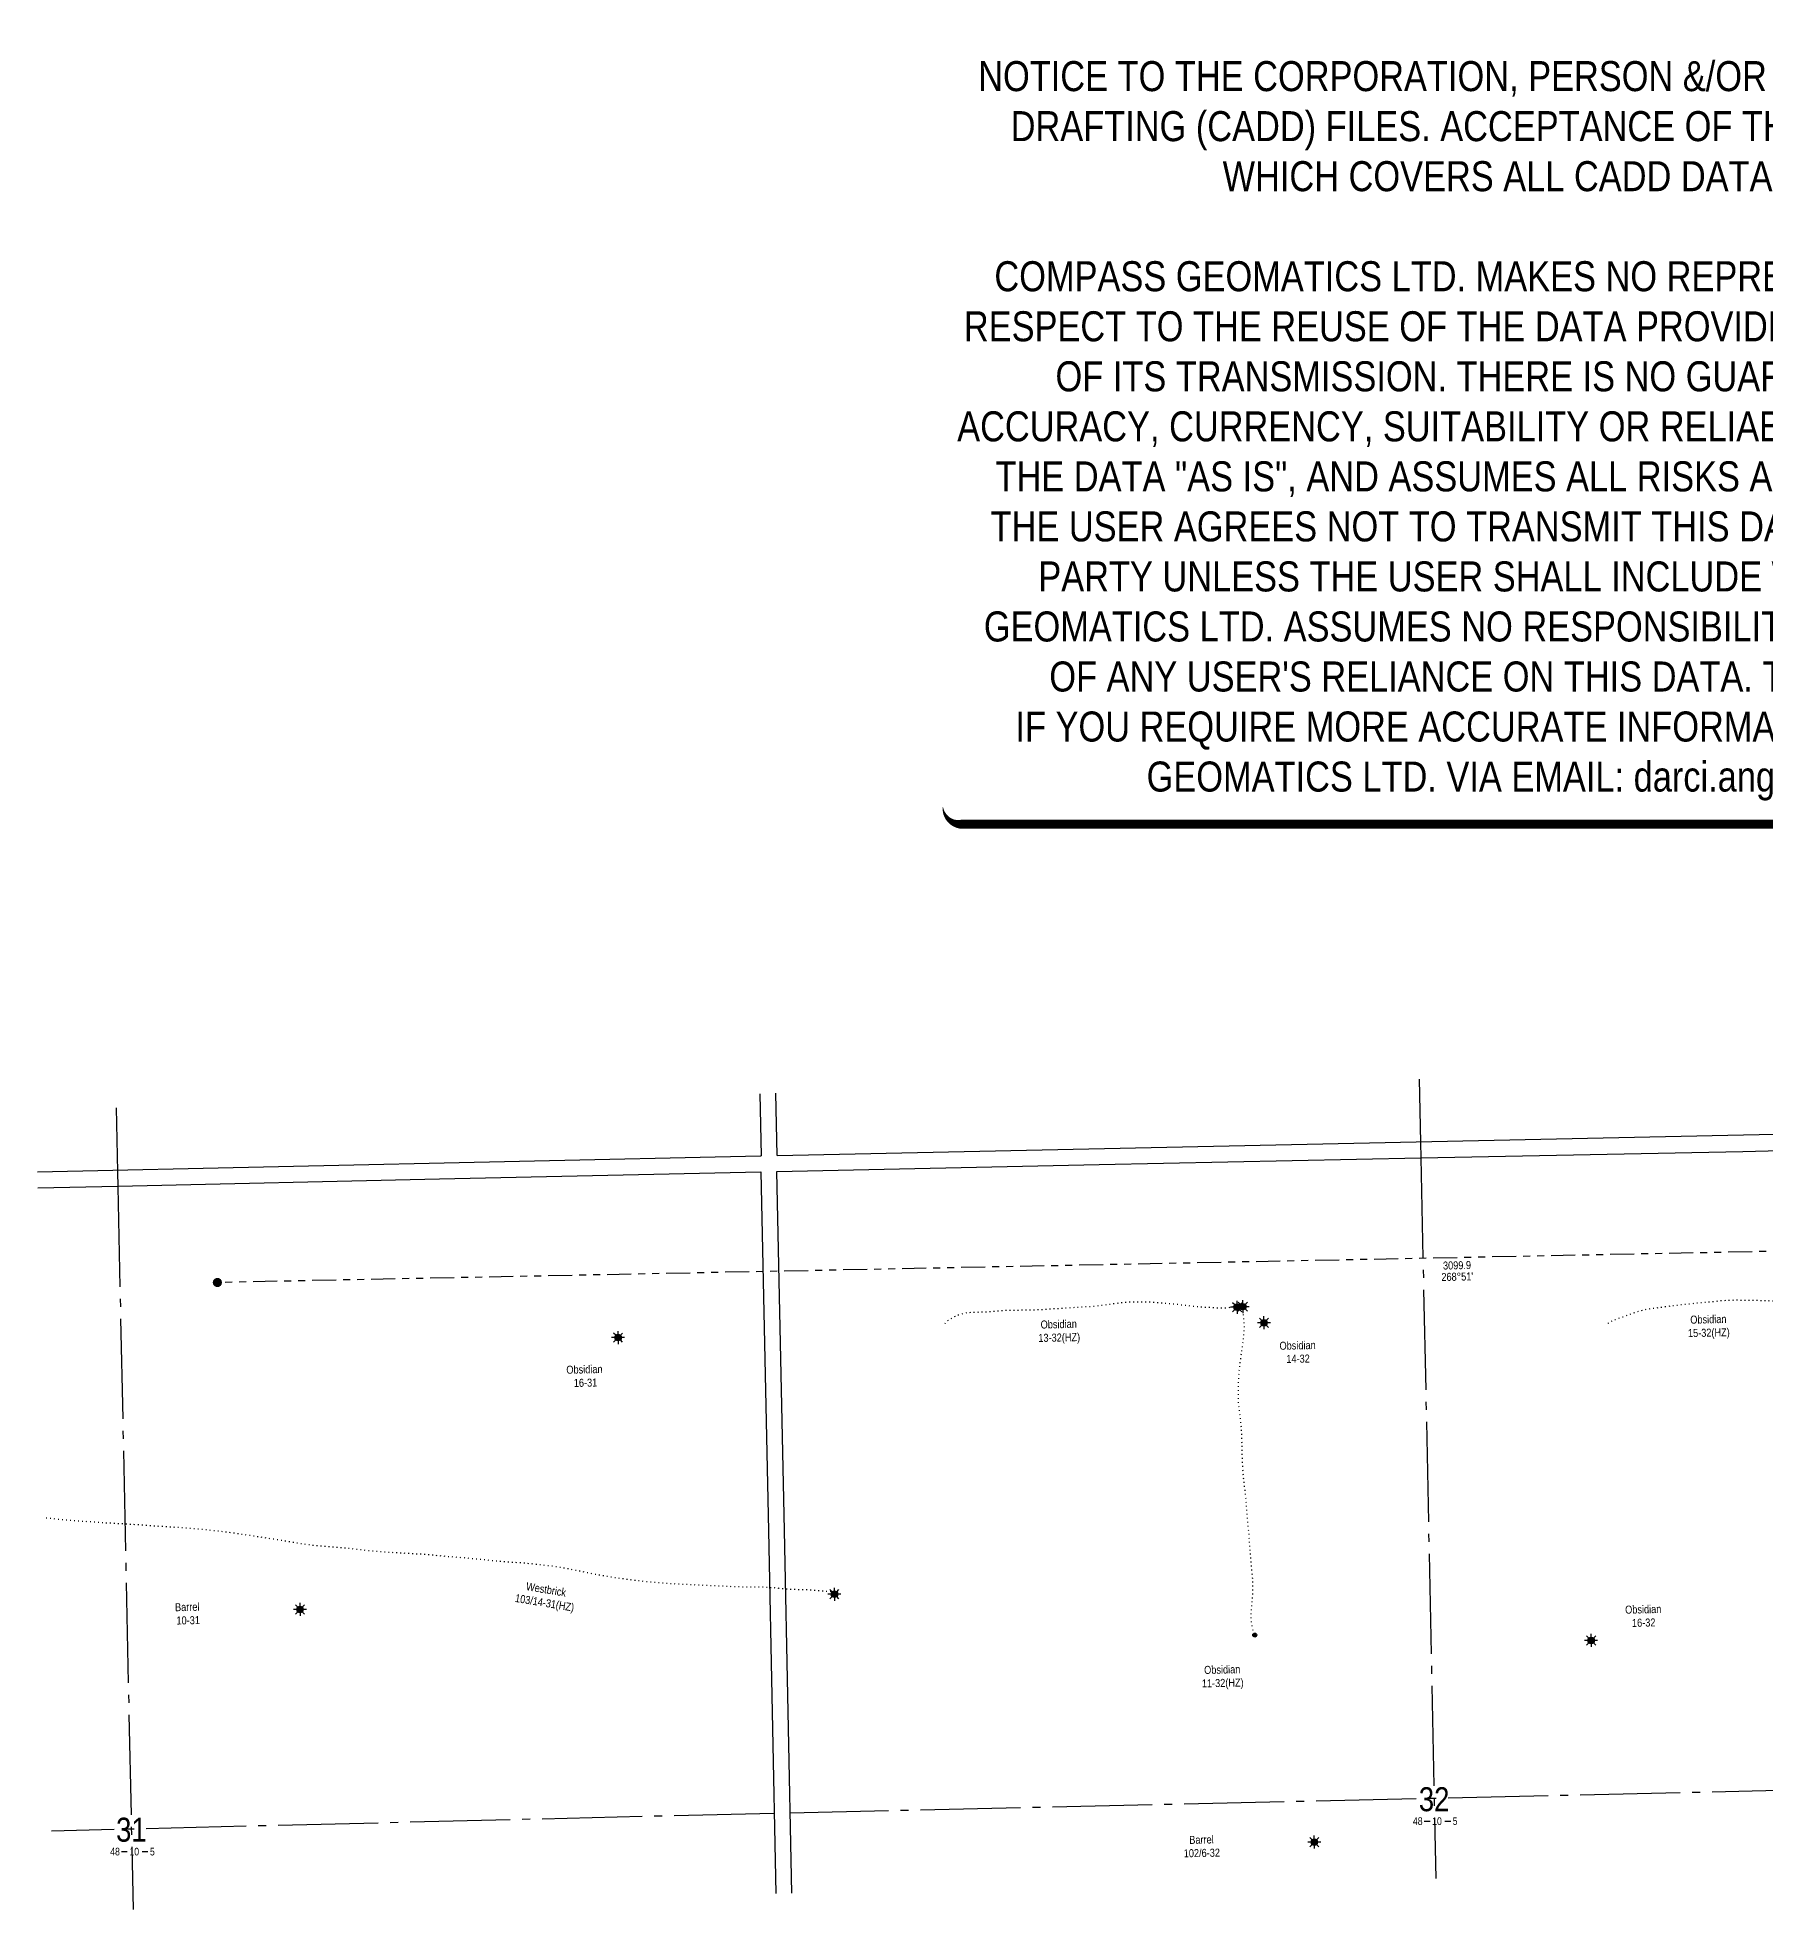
# Model space of a CAD drawing. Extents: x 603314 to 607594, y 5892047 to 5896223.
# Drawn here: x 603314 to 605474, y 5893884 to 5896223 of the extents above; entities that cross this region are included whole.
import ezdxf
from ezdxf.enums import TextEntityAlignment as Align

# ---------------------------------------------------------------- set-up
doc = ezdxf.new("R2010")
doc.units = 0
doc.header["$LTSCALE"] = 5
for name, pattern in [('foc-DOT', [1, 0.2, -0.8]), ('foc-DRILLPATH', [14.75, 6, -1.75, 1.75, -1.75, 1.75, -1.75]), ('foc-QUARTERLINE', [33, 25, -3, 2, -3])]:
    doc.linetypes.add(name, pattern=pattern)
doc.layers.get('Defpoints').update_dxf_attribs({"color": 9})
for name, color, linetype in [('10', 1, 'Continuous'), ('9', 3, 'Continuous'), ('AB_SEC_N83UTMz11', 7, 'Continuous'), ('ABADATA-DRILL', 8, 'foc-DOT'), ('ABADATA-DRILL-T', 8, 'Continuous'), ('DRILL-T', 8, 'Continuous'), ('L-BD', 7, 'Continuous'), ('L-MON', 1, 'Continuous'), ('L-SECLBL', 7, 'Continuous'), ('L-SECQ', 8, 'foc-QUARTERLINE'), ('P-PDRILLPATH', 12, 'foc-DRILLPATH')]:
    doc.layers.add(name, color=color, linetype=linetype)
doc.layers.add('DISCLAIMER', color=7, linetype='Continuous', plot=False)
doc.styles.add('80', font='ARIALN.TTF', dxfattribs={"height": 10})
doc.styles.add('80L', font='ARIALN.TTF', dxfattribs={"height": 10})
doc.styles.add('SIMPLEX', font='ARIALN.TTF')

# ---------------------------------------------------------------- blocks, each defined once
blk = doc.blocks.new('L-SECLBL')
at = {"layer": '9', "color": 7}
for p, q in [((-5.1, -27.8), (-12.3, -27.8)), ((20.7, -27.8), (13.5, -27.8))]:
    blk.add_line(p, q, dxfattribs=at)
at = {"layer": '10', "color": 2, "style": 'SIMPLEX'}
blk.add_attdef('SEC', text='', height=30, dxfattribs=at).set_placement((0, 0), align=Align.MIDDLE)
at = {"layer": '10', "color": 5, "style": '80L'}
blk.add_attdef('TWP', text='', height=9.5, dxfattribs=at).set_placement((-14.4, -27.4), align=Align.MIDDLE_RIGHT)
blk.add_attdef('RGE', text='', height=9.5, dxfattribs=at).set_placement((3.6, -27.4), align=Align.MIDDLE_CENTER)
blk.add_attdef('MER', text='', height=9.5, dxfattribs=at).set_placement((23.2, -27.4), align=Align.MIDDLE_LEFT)
blk = doc.blocks.new('plbh')
at = {"layer": 'L-MON'}
h = blk.add_hatch(color=255, dxfattribs=at)
h.dxf.hatch_style = 1
edge = h.paths.add_edge_path()
edge.add_arc((0, 0), 1.16, 0, 360)
h = blk.add_hatch(color=256, dxfattribs=at)
h.dxf.hatch_style = 1
h.paths.add_polyline_path([(-0.96, 0, 1), (0.96, 0, 1)])
h.paths.add_polyline_path([(0.91, 0, -1), (-0.91, 0, -1)], flags=16)
h.paths.add_polyline_path([(0.45, 0, -1), (-0.45, 0, -1)], flags=0)
h = blk.add_hatch(color=256, dxfattribs=at)
h.dxf.hatch_style = 1
h.paths.add_polyline_path([(-0.45, 0, 1), (0.45, 0, 1)])
h.paths.add_polyline_path([(0.4, 0, -1), (-0.4, 0, -1)], flags=16)
at = {"layer": 'L-MON', "color": 240}
for radius in [0.96, 0.91, 0.45, 0.4]:
    blk.add_circle((0, 0), radius, dxfattribs=at)
blk = doc.blocks.new('GAS')
h = blk.add_hatch(color=255)
h.dxf.hatch_style = 1
edge = h.paths.add_edge_path()
edge.add_arc((0, 0), 0.9, 0, 360)
for p, q in [((-0.81, 0), (-1.62, 0)), ((-0.57, 0.57), (-1.14, 1.14)), ((0, 0.81), (0, 1.62)), ((0.57, 0.57), (1.14, 1.14)), ((1.62, 0), (0.81, 0)), ((-0.57, -0.57), (-1.14, -1.14)), ((0, -0.81), (0, -1.62)), ((1.14, -1.14), (0.57, -0.57))]:
    blk.add_line(p, q)
blk.add_circle((0, 0), 0.8)
blk = doc.blocks.new('BH-Existing')
at = {"layer": 'ABADATA-DRILL-T'}
h = blk.add_hatch(color=256, dxfattribs=at)
h.dxf.hatch_style = 1
edge = h.paths.add_edge_path()
edge.add_arc((0, 0), 0.5, 0, 360)
blk.add_circle((0, 0), 0.5, dxfattribs=at)
blk = doc.blocks.new('Disclaimer_Legal')
at = {"layer": 'DISCLAIMER', "color": 254, "flags": 128}
blk.add_lwpolyline([(-3612.9, -1104.6, 37.5, 37.5, 0), (4096.1, -1104.6, 37.5, 37.5, 0.414214), (4171.1, -1029.6, 37.5, 37.5, 0), (4171.1, 2078.7, 37.5, 0, 0.414214), (4096.1, 2153.7, 0, 0, 0), (-3612.9, 2153.7, 0, 0, 0.414214), (-3687.9, 2078.7, 0, 0, 0), (-3687.9, -1029.6, 0, 37.5, 0.414214)], format="xyseb", close=True, dxfattribs=at)
at = {"layer": 'DISCLAIMER', "color": 254, "insert": (241.6, 533.9), "char_height": 125, "width": 7717.568, "attachment_point": 5, "style": '80'}
blk.add_mtext('NOTICE TO THE CORPORATION, PERSON &/OR PERSONS REGARDING THIS COMPUTER AIDED DESIGN AND DRAFTING (CADD) FILES. ACCEPTANCE OF THE CADD DATA IS BASED ON THE FOLLOWING DISCLAIMER WHICH COVERS ALL CADD DATA RECIEVED FROM COMPASS GEOMATICS LTD.\\P{\\fArial Narrow|b1|i0|c0|p34;DISCLAIMER}\\PCOMPASS GEOMATICS LTD. MAKES NO REPRESENTATION OR WARRANTIES, EXPRESS OR IMPLIED, WITH RESPECT TO THE REUSE OF THE DATA PROVIDED HEREWITH, REGARDLESS OF ITS FORMAT OR THE MEANS OF ITS TRANSMISSION. THERE IS NO GUARANTEE OR REPRESENTATION TO THE USER AS TO THE ACCURACY, CURRENCY, SUITABILITY OR RELIABILITY OF THIS DATA FOR ANY PURPOSE. THE USER ACCEPTS THE DATA "AS IS", AND ASSUMES ALL RISKS ASSOCIATED WITH ITS USE. BY ACCEPTANCE OF THIS DATA, THE USER AGREES NOT TO TRANSMIT THIS DATA OR PROVIDE ACCESS OR ANY PART OF IT TO ANOTHER PARTY UNLESS THE USER SHALL INCLUDE WITH THE DATA A COPY OF THIS DISCLAIMER. COMPASS GEOMATICS LTD. ASSUMES NO RESPONSIBILITY FOR ACTUAL OR CONSEQUENTIAL DAMAGE AS A RESULT OF ANY USER\'S RELIANCE ON THIS DATA. THIS CADD FILE IS FOR ILLUSTRATION PURPOSES ONLY.\\PIF YOU REQUIRE MORE ACCURATE INFORMATION, PLEASE CONTACT DARCI ANGLEHART AT COMPASS GEOMATICS LTD. VIA EMAIL: darci.anglehart@compassgeomatics.ca OR CELL: 506-961-7292', dxfattribs=at)

msp = doc.modelspace()

# ---------------------------------------------------------------- linework, layer by layer
at = {"layer": 'AB_SEC_N83UTMz11'}
for p, q in [((604216.794, 5894902.929), (604218.449, 5894825.399)), ((604238.554, 5894825.828), (604236.898, 5894903.374)), ((604238.554, 5894825.828), (605846.916, 5894860.093)), ((605445.221, 5894830.875), (605847.345, 5894839.978)), ((603314.103, 5894805.427), (604217.805, 5894825.386)), ((604217.821, 5894825.386), (604218.449, 5894825.399)), ((604238.354, 5894805.687), (604641.045, 5894814.278)), ((604641.045, 5894814.278), (605043.105, 5894822.844)), ((605043.105, 5894822.844), (605445.221, 5894830.875)), ((603414.523, 5894787.52), (603816.699, 5894796.402)), ((603816.699, 5894796.402), (604218.25, 5894805.27)), ((604218.25, 5894805.27), (604227.547, 5894356.637)), ((604247.651, 5894357.053), (604238.354, 5894805.687)), ((603314.548, 5894785.312), (603414.523, 5894787.52)), ((604227.547, 5894356.637), (604236.933, 5893903.7)), ((604257.037, 5893904.156), (604247.651, 5894357.053))]:
    msp.add_line(p, q, dxfattribs=at)
at = {"layer": 'ABADATA-DRILL', "flags": 128}
for points in [[(604813.402, 5894636.088), (604812.632, 5894637.031), (604812.549, 5894637.13), (604812.326, 5894637.275), (604812.015, 5894637.318), (604811.646, 5894637.3), (604811.076, 5894637.267), (604809.146, 5894636.785), (604806.146, 5894635.859), (604796.877, 5894634.795), (604791.422, 5894634.946), (604785.544, 5894635.267), (604778.763, 5894635.689), (604771.344, 5894636.006), (604763.632, 5894636.457), (604755.069, 5894637.45), (604745.159, 5894638.683), (604734.491, 5894639.849), (604723.976, 5894640.879), (604713.855, 5894641.727), (604704.401, 5894642.25), (604694.813, 5894642.51), (604685.891, 5894642.494), (604677.586, 5894642.212), (604670.104, 5894641.768), (604662.981, 5894640.872), (604655.515, 5894639.718), (604647.286, 5894638.657), (604638.769, 5894637.53), (604629.824, 5894636.734), (604620.433, 5894636.248), (604611.283, 5894635.657), (604602.705, 5894635.049), (604594.105, 5894634.48), (604585.403, 5894634.039), (604576.883, 5894633.482), (604568.195, 5894632.842), (604559.229, 5894632.555), (604549.679, 5894632.466), (604540.002, 5894632.214), (604530.085, 5894631.946), (604523.246, 5894631.816), (604516.821, 5894631.535), (604508.407, 5894630.731), (604500.351, 5894629.984), (604491.544, 5894629.751), (604482.975, 5894629.613), (604475.438, 5894628.957), (604470.608, 5894627.951), (604464.092, 5894625.888), (604459.097, 5894623.788), (604451.391, 5894618.948), (604449.492, 5894617.086), (604447.378, 5894614.489), (604446.846, 5894613.667)], [(604813.402, 5894636.088), (604812.632, 5894637.031), (604812.549, 5894637.13), (604812.326, 5894637.275), (604812.015, 5894637.318), (604811.646, 5894637.3), (604811.076, 5894637.267), (604809.146, 5894636.785), (604806.146, 5894635.859), (604796.877, 5894634.795), (604791.422, 5894634.946), (604785.544, 5894635.267), (604778.763, 5894635.689), (604771.344, 5894636.006), (604763.632, 5894636.457), (604755.069, 5894637.45), (604745.159, 5894638.683), (604734.491, 5894639.849), (604723.976, 5894640.879), (604713.855, 5894641.727), (604704.401, 5894642.25), (604694.813, 5894642.51), (604685.891, 5894642.494), (604677.586, 5894642.212), (604670.104, 5894641.768), (604662.981, 5894640.872), (604655.515, 5894639.718), (604647.286, 5894638.657), (604638.769, 5894637.53), (604629.824, 5894636.734), (604620.433, 5894636.248), (604611.283, 5894635.657), (604602.705, 5894635.049), (604594.105, 5894634.48), (604585.403, 5894634.039), (604576.883, 5894633.482), (604568.195, 5894632.842), (604559.229, 5894632.555), (604549.679, 5894632.466), (604540.002, 5894632.214), (604530.085, 5894631.946), (604523.246, 5894631.816), (604516.821, 5894631.535), (604508.407, 5894630.731), (604500.351, 5894629.984), (604491.544, 5894629.751), (604482.975, 5894629.613), (604475.438, 5894628.957), (604470.608, 5894627.951), (604464.092, 5894625.888), (604459.097, 5894623.788), (604451.391, 5894618.948), (604449.492, 5894617.086), (604447.378, 5894614.489), (604446.846, 5894613.667)], [(604820.472, 5894636.799), (604820.225, 5894635.754), (604820.215, 5894635.724), (604820.032, 5894635.4), (604819.858, 5894635.136), (604819.895, 5894634.816), (604820.077, 5894634.3), (604820.464, 5894632.158), (604820.684, 5894628.502), (604821.244, 5894623.473), (604821.836, 5894617.905), (604822.078, 5894611.889), (604821.791, 5894604.911), (604820.998, 5894596.861), (604819.895, 5894587.845), (604818.475, 5894578.262), (604817.07, 5894568.428), (604815.903, 5894558.691), (604815.076, 5894549.42), (604814.691, 5894540.98), (604814.624, 5894533.086), (604814.582, 5894524.984), (604814.845, 5894516.187), (604815.933, 5894506.719), (604817.384, 5894496.198), (604818.491, 5894484.479), (604818.967, 5894472.347), (604819.21, 5894460.82), (604819.496, 5894450.043), (604819.829, 5894439.878), (604820.437, 5894430.399), (604821.236, 5894421.334), (604822.188, 5894412.563), (604823.321, 5894404.226), (604824.243, 5894395.964), (604824.833, 5894386.835), (604825.537, 5894377.088), (604826.302, 5894367.743), (604827.297, 5894358.852), (604828.125, 5894349.818), (604828.67, 5894340.488), (604829.42, 5894330.902), (604830.117, 5894320.555), (604831.001, 5894310.352), (604832.13, 5894301.284), (604832.791, 5894292.607), (604832.831, 5894283.916), (604832.456, 5894275.005), (604831.978, 5894269.013), (604831.065, 5894260.461), (604830.632, 5894255.12), (604830.498, 5894250.276), (604830.776, 5894244.001), (604832.417, 5894234.385), (604833.15, 5894231.99), (604834.822, 5894227.786), (604835.481, 5894226.46)], [(604820.472, 5894636.799), (604820.225, 5894635.754), (604820.215, 5894635.724), (604820.032, 5894635.4), (604819.858, 5894635.136), (604819.895, 5894634.816), (604820.077, 5894634.3), (604820.464, 5894632.158), (604820.684, 5894628.502), (604821.244, 5894623.473), (604821.836, 5894617.905), (604822.078, 5894611.889), (604821.791, 5894604.911), (604820.998, 5894596.861), (604819.895, 5894587.845), (604818.475, 5894578.262), (604817.07, 5894568.428), (604815.903, 5894558.691), (604815.076, 5894549.42), (604814.691, 5894540.98), (604814.624, 5894533.086), (604814.582, 5894524.984), (604814.845, 5894516.187), (604815.933, 5894506.719), (604817.384, 5894496.198), (604818.491, 5894484.479), (604818.967, 5894472.347), (604819.21, 5894460.82), (604819.496, 5894450.043), (604819.829, 5894439.878), (604820.437, 5894430.399), (604821.236, 5894421.334), (604822.188, 5894412.563), (604823.321, 5894404.226), (604824.243, 5894395.964), (604824.833, 5894386.835), (604825.537, 5894377.088), (604826.302, 5894367.743), (604827.297, 5894358.852), (604828.125, 5894349.818), (604828.67, 5894340.488), (604829.42, 5894330.902), (604830.117, 5894320.555), (604831.001, 5894310.352), (604832.13, 5894301.284), (604832.791, 5894292.607), (604832.831, 5894283.916), (604832.456, 5894275.005), (604831.978, 5894269.013), (604831.065, 5894260.461), (604830.632, 5894255.12), (604830.498, 5894250.276), (604830.776, 5894244.001), (604832.417, 5894234.385), (604833.15, 5894231.99), (604834.822, 5894227.786), (604835.481, 5894226.46)], [(605626.032, 5894633.388), (605626.032, 5894633.388), (605626.052, 5894633.378), (605626.457, 5894633.147), (605626.488, 5894633.108), (605626.479, 5894633.057), (605626.45, 5894633.017), (605626.264, 5894632.823), (605625.9, 5894632.544), (605625.398, 5894632.193), (605624.786, 5894631.83), (605624.004, 5894631.462), (605623.091, 5894631.112), (605622.058, 5894630.789), (605620.904, 5894630.514), (605619.568, 5894630.304), (605618.132, 5894630.122), (605616.575, 5894629.958), (605614.908, 5894629.821), (605613.168, 5894629.793), (605611.426, 5894629.894), (605609.621, 5894630.084), (605607.665, 5894630.311), (605605.571, 5894630.485), (605603.338, 5894630.586), (605600.966, 5894630.683), (605598.601, 5894630.841), (605596.115, 5894631.126), (605593.545, 5894631.519), (605590.955, 5894631.972), (605588.274, 5894632.443), (605585.502, 5894632.942), (605582.72, 5894633.461), (605579.817, 5894633.997), (605576.745, 5894634.499), (605573.615, 5894634.94), (605570.335, 5894635.368), (605566.824, 5894635.79), (605563.194, 5894636.23), (605559.452, 5894636.718), (605555.55, 5894637.221), (605551.609, 5894637.695), (605543.838, 5894638.563), (605532.127, 5894639.815), (605524.488, 5894640.606), (605517.1, 5894641.333), (605510.065, 5894641.938), (605499.997, 5894642.635), (605490.26, 5894643.271), (605480.647, 5894643.778), (605471.287, 5894644.142), (605462.198, 5894644.421), (605453.402, 5894644.597), (605444.898, 5894644.689), (605436.524, 5894644.764), (605428.195, 5894644.64), (605419.506, 5894644.068), (605410.412, 5894643.217), (605401.539, 5894642.36), (605392.805, 5894641.517), (605384.213, 5894640.647), (605375.69, 5894639.749), (605367.169, 5894638.82), (605358.918, 5894637.878), (605351.128, 5894636.875), (605343.459, 5894635.816), (605335.77, 5894634.816), (605328.26, 5894633.829), (605321.515, 5894632.58), (605315.48, 5894630.956), (605310.047, 5894629.196), (605305.017, 5894627.364), (605300.534, 5894625.635), (605299.345, 5894625.119), (605298.275, 5894624.645), (605297.293, 5894624.253), (605296.281, 5894623.9), (605295.198, 5894623.586), (605293.976, 5894623.209), (605292.635, 5894622.78), (605291.224, 5894622.328), (605284.745, 5894619.985), (605280.259, 5894617.925), (605279.202, 5894617.352), (605277.463, 5894616.353), (605276.694, 5894615.846), (605276.153, 5894615.434)], [(604310.107, 5894277.53), (604310.046, 5894280.33), (604309.974, 5894280.418), (604309.29, 5894280.613), (604308.701, 5894281.021), (604308.417, 5894281.174), (604307.953, 5894280.904), (604307.387, 5894280.252), (604307.129, 5894279.266), (604307.018, 5894278.383), (604306.665, 5894278.046), (604306.451, 5894277.791), (604306.508, 5894277.462), (604306.273, 5894276.777), (604305.774, 5894275.806), (604305.805, 5894275.766), (604306.471, 5894276.421), (604307.004, 5894277.193), (604307.715, 5894278.048), (604308.837, 5894278.903), (604309.191, 5894279.161), (604309.28, 5894279.243), (604309.377, 5894279.345), (604309.407, 5894279.366), (604309.397, 5894279.375), (604309.266, 5894279.423), (604308.971, 5894279.626), (604308.485, 5894279.926), (604307.777, 5894280.25), (604306.831, 5894280.54), (604305.866, 5894280.739), (604304.935, 5894280.768), (604303.876, 5894280.745), (604302.644, 5894280.828), (604301.24, 5894280.988), (604299.717, 5894281.105), (604297.955, 5894281.166), (604295.962, 5894281.303), (604293.857, 5894281.507), (604291.842, 5894281.693), (604289.819, 5894281.809), (604287.556, 5894281.92), (604284.991, 5894282.114), (604282.074, 5894282.4), (604278.878, 5894282.66), (604275.322, 5894282.883), (604271.518, 5894283.03), (604267.495, 5894283.112), (604263.242, 5894283.199), (604258.989, 5894283.307), (604254.513, 5894283.519), (604249.964, 5894283.91), (604245.392, 5894284.39), (604240.541, 5894284.865), (604235.35, 5894285.301), (604229.8, 5894285.701), (604223.921, 5894286.052), (604217.853, 5894286.35), (604211.899, 5894286.48), (604205.748, 5894286.456), (604199.376, 5894286.457), (604192.652, 5894286.57), (604185.626, 5894286.757), (604178.579, 5894287.014), (604171.25, 5894287.364), (604163.509, 5894287.785), (604155.648, 5894288.194), (604147.698, 5894288.54), (604139.649, 5894288.865), (604131.519, 5894289.237), (604123.148, 5894289.655), (604114.657, 5894290.09), (604106.065, 5894290.552), (604097.461, 5894291.075), (604088.805, 5894291.726), (604080.075, 5894292.556), (604071.322, 5894293.515), (604062.598, 5894294.505), (604053.562, 5894295.608), (604044.573, 5894296.843), (604035.411, 5894298.213), (604026.427, 5894299.667), (604017.342, 5894301.17), (604008.213, 5894302.841), (603999.06, 5894304.722), (603989.876, 5894306.632), (603980.673, 5894308.522), (603971.301, 5894310.317), (603961.756, 5894311.86), (603952.326, 5894313.094), (603942.911, 5894314.169), (603933.456, 5894315.213), (603917.521, 5894316.616), (603914.456, 5894316.809), (603904.609, 5894317.494), (603895.11, 5894318.277), (603885.649, 5894319.111), (603876.198, 5894319.985), (603866.745, 5894320.949), (603857.301, 5894321.913), (603847.68, 5894322.794), (603838.441, 5894323.542), (603828.962, 5894324.306), (603819.503, 5894325.11), (603810.091, 5894325.975), (603800.641, 5894326.829), (603791.023, 5894327.549), (603781.437, 5894328.14), (603771.824, 5894328.67), (603762.411, 5894329.155), (603752.886, 5894329.737), (603743.338, 5894330.46), (603733.727, 5894331.31), (603724.285, 5894332.204), (603714.81, 5894333.238), (603705.194, 5894334.338), (603695.741, 5894335.302), (603686.12, 5894336.133), (603676.462, 5894336.852), (603666.943, 5894337.645), (603657.439, 5894338.628), (603648.08, 5894339.864), (603638.655, 5894341.368), (603629.279, 5894342.904), (603619.733, 5894344.476), (603610.226, 5894346.039), (603600.822, 5894347.515), (603591.437, 5894348.99), (603581.924, 5894350.433), (603572.531, 5894351.818), (603562.967, 5894353.27), (603553.556, 5894354.605), (603544.148, 5894355.78), (603534.622, 5894356.873), (603525.138, 5894357.886), (603515.637, 5894358.739), (603506.028, 5894359.48), (603496.51, 5894360.232), (603487.042, 5894360.946), (603477.506, 5894361.568), (603468.001, 5894362.161), (603458.304, 5894362.839), (603448.656, 5894363.529), (603439.19, 5894364.173), (603429.724, 5894364.796), (603420.099, 5894365.367), (603410.486, 5894365.877), (603400.812, 5894366.426), (603391.236, 5894367.057), (603381.759, 5894367.731), (603372.123, 5894368.361), (603362.527, 5894368.992), (603352.878, 5894369.741), (603343.306, 5894370.633), (603333.871, 5894371.687), (603324.344, 5894372.829), (603323.265, 5894372.948)], [(604310.107, 5894277.53), (604310.046, 5894280.33), (604309.974, 5894280.418), (604309.29, 5894280.613), (604308.701, 5894281.021), (604308.417, 5894281.174), (604307.953, 5894280.904), (604307.387, 5894280.252), (604307.129, 5894279.266), (604307.018, 5894278.383), (604306.665, 5894278.046), (604306.451, 5894277.791), (604306.508, 5894277.462), (604306.273, 5894276.777), (604305.774, 5894275.806), (604305.805, 5894275.766), (604306.471, 5894276.421), (604307.004, 5894277.193), (604307.715, 5894278.048), (604308.837, 5894278.903), (604309.191, 5894279.161), (604309.28, 5894279.243), (604309.377, 5894279.345), (604309.407, 5894279.366), (604309.397, 5894279.375), (604309.266, 5894279.423), (604308.971, 5894279.626), (604308.485, 5894279.926), (604307.777, 5894280.25), (604306.831, 5894280.54), (604305.866, 5894280.739), (604304.935, 5894280.768), (604303.876, 5894280.745), (604302.644, 5894280.828), (604301.24, 5894280.988), (604299.717, 5894281.105), (604297.955, 5894281.166), (604295.962, 5894281.303), (604293.857, 5894281.507), (604291.842, 5894281.693), (604289.819, 5894281.809), (604287.556, 5894281.92), (604284.991, 5894282.114), (604282.074, 5894282.4), (604278.878, 5894282.66), (604275.322, 5894282.883), (604271.518, 5894283.03), (604267.495, 5894283.112), (604263.242, 5894283.199), (604258.989, 5894283.307), (604254.513, 5894283.519), (604249.964, 5894283.91), (604245.392, 5894284.39), (604240.541, 5894284.865), (604235.35, 5894285.301), (604229.8, 5894285.701), (604223.921, 5894286.052), (604217.853, 5894286.35), (604211.899, 5894286.48), (604205.748, 5894286.456), (604199.376, 5894286.457), (604192.652, 5894286.57), (604185.626, 5894286.757), (604178.579, 5894287.014), (604171.25, 5894287.364), (604163.509, 5894287.785), (604155.648, 5894288.194), (604147.698, 5894288.54), (604139.649, 5894288.865), (604131.519, 5894289.237), (604123.148, 5894289.655), (604114.657, 5894290.09), (604106.065, 5894290.552), (604097.461, 5894291.075), (604088.805, 5894291.726), (604080.075, 5894292.556), (604071.322, 5894293.515), (604062.598, 5894294.505), (604053.562, 5894295.608), (604044.573, 5894296.843), (604035.411, 5894298.213), (604026.427, 5894299.667), (604017.342, 5894301.17), (604008.213, 5894302.841), (603999.06, 5894304.722), (603989.876, 5894306.632), (603980.673, 5894308.522), (603971.301, 5894310.317), (603961.756, 5894311.86), (603952.326, 5894313.094), (603942.911, 5894314.169), (603933.456, 5894315.213), (603917.521, 5894316.616), (603914.456, 5894316.809), (603904.609, 5894317.494), (603895.11, 5894318.277), (603885.649, 5894319.111), (603876.198, 5894319.985), (603866.745, 5894320.949), (603857.301, 5894321.913), (603847.68, 5894322.794), (603838.441, 5894323.542), (603828.962, 5894324.306), (603819.503, 5894325.11), (603810.091, 5894325.975), (603800.641, 5894326.829), (603791.023, 5894327.549), (603781.437, 5894328.14), (603771.824, 5894328.67), (603762.411, 5894329.155), (603752.886, 5894329.737), (603743.338, 5894330.46), (603733.727, 5894331.31), (603724.285, 5894332.204), (603714.81, 5894333.238), (603705.194, 5894334.338), (603695.741, 5894335.302), (603686.12, 5894336.133), (603676.462, 5894336.852), (603666.943, 5894337.645), (603657.439, 5894338.628), (603648.08, 5894339.864), (603638.655, 5894341.368), (603629.279, 5894342.904), (603619.733, 5894344.476), (603610.226, 5894346.039), (603600.822, 5894347.515), (603591.437, 5894348.99), (603581.924, 5894350.433), (603572.531, 5894351.818), (603562.967, 5894353.27), (603553.556, 5894354.605), (603544.148, 5894355.78), (603534.622, 5894356.873), (603525.138, 5894357.886), (603515.637, 5894358.739), (603506.028, 5894359.48), (603496.51, 5894360.232), (603487.042, 5894360.946), (603477.506, 5894361.568), (603468.001, 5894362.161), (603458.304, 5894362.839), (603448.656, 5894363.529), (603439.19, 5894364.173), (603429.724, 5894364.796), (603420.099, 5894365.367), (603410.486, 5894365.877), (603400.812, 5894366.426), (603391.236, 5894367.057), (603381.759, 5894367.731), (603372.123, 5894368.361), (603362.527, 5894368.992), (603352.878, 5894369.741), (603343.306, 5894370.633), (603333.871, 5894371.687), (603324.344, 5894372.829), (603323.265, 5894372.948)]]:
    msp.add_lwpolyline(points, dxfattribs=at)
at = {"layer": 'L-SECQ'}
for p, q in [((605040.901, 5894921.178), (605042.677, 5894841.917)), ((603412.421, 5894885.116), (603414.139, 5894805.347)), ((605042.677, 5894841.917), (605043.105, 5894822.844)), ((605043.105, 5894822.844), (605061.62, 5893922.235)), ((603414.139, 5894805.347), (603414.543, 5894786.572)), ((603414.543, 5894786.572), (603433.634, 5893883.518)), ((605862.127, 5894040.569), (604254.965, 5894004.135)), ((604234.86, 5894003.718), (603331.538, 5893981.608))]:
    msp.add_line(p, q, dxfattribs=at)
at = {"layer": 'P-PDRILLPATH'}
msp.add_line((606637, 5894729), (603539, 5894667), dxfattribs=at)

# ---------------------------------------------------------------- block references
at = {"layer": 'ABADATA-DRILL-T', "xscale": 5, "yscale": 5, "zscale": 5}
msp.add_blockref('BH-Existing', (604835.481, 5894226.46), dxfattribs=at)
at = {"layer": 'Defpoints', "xscale": 0.3, "yscale": 0.3, "zscale": 0.3}
msp.add_blockref('Disclaimer_Legal', (605552.059, 5895570.912), dxfattribs=at)
at = {"layer": 'DRILL-T', "xscale": 5, "yscale": 5, "zscale": 5}
for p in [(604813.402, 5894636.088), (604820.472, 5894636.799), (604039.745, 5894598.151), (604846.98, 5894616.681), (604310.107, 5894277.53), (603642.29, 5894258.5), (605255.822, 5894219.755), (604909.849, 5893967.785)]:
    msp.add_blockref('GAS', p, dxfattribs=at)
at = {"layer": 'L-MON', "color": 255, "xscale": 5, "yscale": 5, "zscale": 5}
msp.add_blockref('plbh', (603539, 5894667), dxfattribs=at)
at = {"layer": 'L-SECLBL'}
for p, values in [((605059.582, 5894021.383), {'SEC': '32', 'TWP': '48', 'RGE': '10', 'MER': '5'}), ((603431.524, 5893983.319), {'SEC': '31', 'TWP': '48', 'RGE': '10', 'MER': '5'})]:
    msp.add_blockref('L-SECLBL', p, dxfattribs=at).add_auto_attribs(values)

# ---------------------------------------------------------------- texts
at = {"layer": 'ABADATA-DRILL-T', "char_height": 10, "attachment_point": 1, "rotation": 1.248624, "style": '80L', "bg_fill": 3, "box_fill_scale": 1, "bg_fill_color": 256, "bg_fill_transparency": 0}
for s, insert in [('\\pi0.33087;Obsidian\\P\\pi8.5164;14-32', (604865.929, 5894592.899)), ('\\pi0.33087;Obsidian\\P\\pi9.2736;16-31', (603974.682, 5894562.935)), ('\\pi0.33087;Obsidian\\P\\pi8.5164;16-32', (605297.886, 5894263.147)), ('\\pi0.33087;Obsidian\\P\\pi-2.8854;11-32(HZ)', (604771.741, 5894187.842)), ('\\pi7.8104;Barrel\\P\\pi0.55256;102/6-32', (604745.673, 5893975.365))]:
    msp.add_mtext_dynamic_manual_height_columns(s, width=44.49529, gutter_width=50, heights=[0], dxfattribs=dict(at, insert=insert))
at = {"layer": 'L-BD', "style": '80L'}
for s, p in [("268°51'", (605088.475, 5894674.264)), ('3099.9', (605088.19, 5894688.506))]:
    msp.add_text(s, height=9.9959, rotation=1.1465, dxfattribs=at).set_placement(p, align=Align.MIDDLE)

# ---------------------------------------------------------------- next in the draw order: texts
at = {"layer": 'ABADATA-DRILL-T', "char_height": 10, "attachment_point": 1, "style": '80L', "bg_fill": 3, "box_fill_scale": 1, "bg_fill_color": 256, "bg_fill_transparency": 0}
for s, insert, rotation in [('\\pi0.33087;Obsidian\\P\\pi-2.8854;15-32(HZ)', (605379.267, 5894625.497), 1.248624), ('\\pi0.33087;Obsidian\\P\\pi-2.8854;13-32(HZ)', (604567.4, 5894619.418), 1.248624), ('\\pi-2.7967;Westbrick\\P\\pi-14.035;103/14-31(HZ)', (603928.651, 5894292.053), 350.610892), ('\\pi7.8104;Barrel\\P\\pi9.2736;10-31', (603478.114, 5894266.081), 1.248624)]:
    msp.add_mtext_dynamic_manual_height_columns(s, width=44.49529, gutter_width=50, heights=[0], dxfattribs=dict(at, insert=insert, rotation=rotation))

doc.saveas('drawing.dxf')
